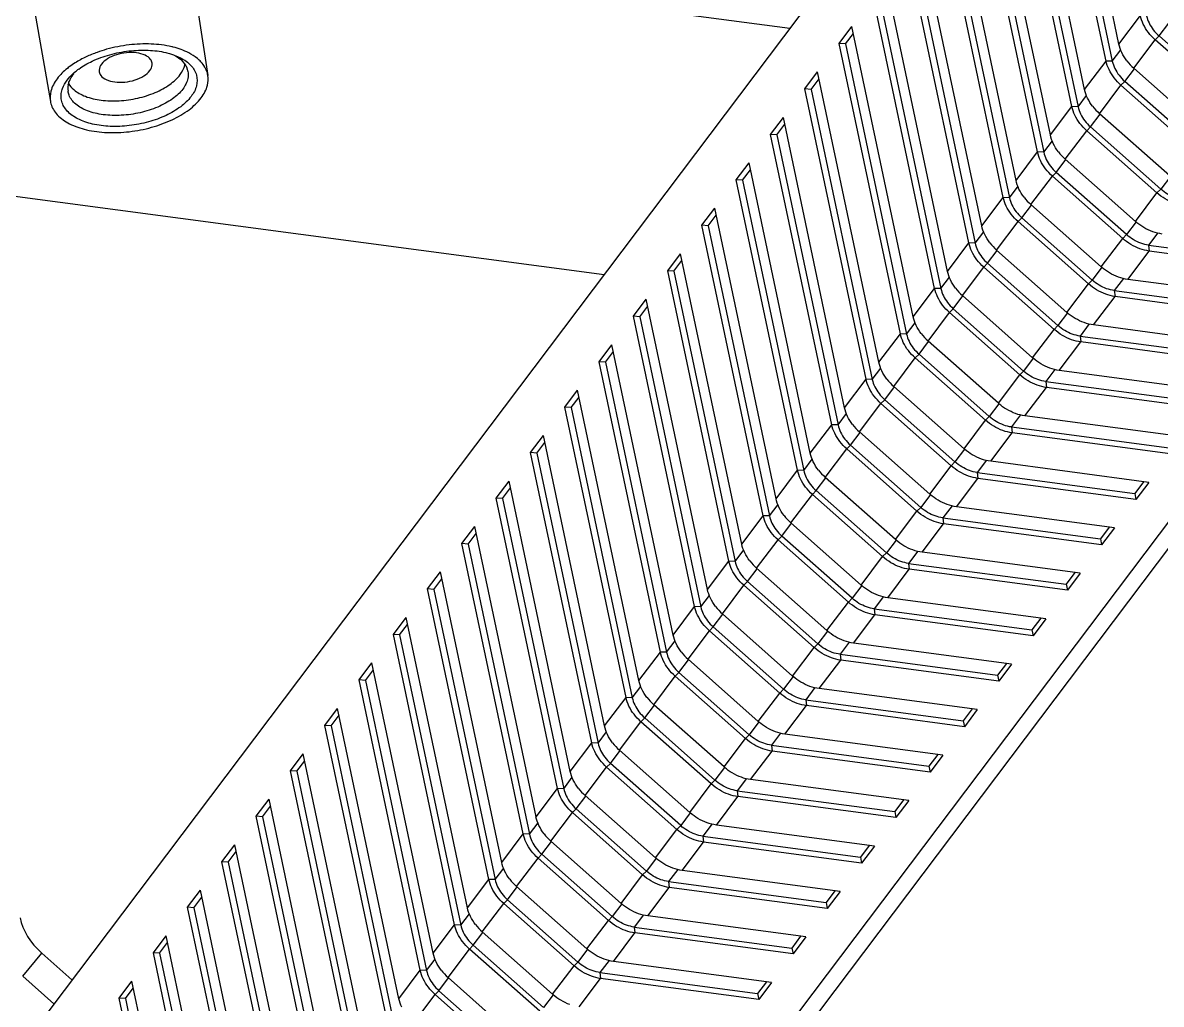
# Model space of a CAD drawing. Header units: millimetres. Extents: x 14343 to 15285, y -9166 to -7819.
# Drawn here: x 14850.8 to 14918.8, y -8929.8 to -8871.2 of the extents above; entities that cross this region are included whole.
import ezdxf

# ---------------------------------------------------------------- set-up
doc = ezdxf.new("R2010")
doc.units = ezdxf.units.MM

# ---------------------------------------------------------------- blocks, each defined once
blk = doc.blocks.new('u9')
at = {"color": 7, "linetype": 'Continuous'}
for p, q in [((-135.087, 368.577), (-58.924, 469.58)), ((-136.162, 368.72), (-60.236, 469.409)), ((-43.006, 436.613), (-46.657, 453.932)), ((-46.285, 453.917), (-42.63, 436.584)), ((-47.05, 452.902), (-43.396, 435.569)), ((-45.052, 433.9), (-48.703, 451.218)), ((-48.331, 451.204), (-44.677, 433.871)), ((-49.097, 450.189), (-45.442, 432.856)), ((-47.098, 431.186), (-50.75, 448.505)), ((-50.378, 448.49), (-46.723, 431.157)), ((-51.143, 447.475), (-47.488, 430.142)), ((-116.285, 334.091), (-31.587, 446.412)), ((-49.144, 428.472), (-52.796, 445.791)), ((-52.424, 445.776), (-48.769, 428.443)), ((-53.189, 444.762), (-49.534, 427.429)), ((-51.191, 425.759), (-54.842, 443.077)), ((-54.47, 443.063), (-50.815, 425.73)), ((-55.235, 442.048), (-51.581, 424.715)), ((-53.237, 423.045), (-56.888, 440.364)), ((-56.516, 440.349), (-52.862, 423.016)), ((-65.915, 439.855), (-61.722, 436.139)), ((-65.69, 440.081), (-61.497, 436.365)), ((-66.456, 439.066), (-62.263, 435.35)), ((-57.282, 439.334), (-53.627, 422.001)), ((-60.216, 438.064), (-61.497, 436.365)), ((-55.283, 420.332), (-58.935, 437.65)), ((-58.563, 437.636), (-54.908, 420.303)), ((-70.09, 437.106), (-71.371, 435.407)), ((-68.536, 436.378), (-67.961, 437.141)), ((-67.961, 437.141), (-63.768, 433.425)), ((-67.736, 437.367), (-63.544, 433.651)), ((-38.74, 436.927), (-36.884, 435.282)), ((-81.569, 435.646), (-80.804, 436.661)), ((-81.26, 435.605), (-80.732, 436.306)), ((-80.732, 436.306), (-80.804, 436.661)), ((-80.804, 436.661), (-71.371, 435.407)), ((-71.331, 435.055), (-80.732, 436.306)), ((-68.502, 436.352), (-69.783, 434.654)), ((-68.502, 436.352), (-64.309, 432.636)), ((-61.722, 436.139), (-61.497, 436.365)), ((-59.328, 436.621), (-60.609, 434.922)), ((-59.328, 436.621), (-55.673, 419.288)), ((-43.006, 436.613), (-43.482, 435.981)), ((-42.63, 436.584), (-43.396, 435.569)), ((-43.006, 436.613), (-42.63, 436.584)), ((-81.569, 435.646), (-72.136, 434.392)), ((-61.722, 436.139), (-62.297, 435.376)), ((-39.821, 435.493), (-38.015, 433.892)), ((-71.879, 434.328), (-71.331, 435.055)), ((-71.331, 435.055), (-71.371, 435.407)), ((-62.263, 435.35), (-63.544, 433.651)), ((-60.981, 434.937), (-61.494, 434.256)), ((-57.329, 417.618), (-60.981, 434.937)), ((-60.981, 434.937), (-60.609, 434.922)), ((-60.609, 434.922), (-56.954, 417.589)), ((-36.884, 435.282), (-38.015, 433.892)), ((-72.136, 434.392), (-73.417, 432.693)), ((-70.582, 433.665), (-70.007, 434.428)), ((-70.007, 434.428), (-69.783, 434.654)), ((-70.007, 434.428), (-65.814, 430.712)), ((-69.783, 434.654), (-65.59, 430.938)), ((-83.615, 432.933), (-82.85, 433.948)), ((-83.306, 432.892), (-82.778, 433.592)), ((-82.778, 433.592), (-82.85, 433.948)), ((-82.85, 433.948), (-73.417, 432.693)), ((-73.377, 432.342), (-82.778, 433.592)), ((-70.548, 433.639), (-71.829, 431.94)), ((-70.548, 433.639), (-66.355, 429.923)), ((-63.768, 433.425), (-63.544, 433.651)), ((-61.374, 433.907), (-62.655, 432.208)), ((-61.374, 433.907), (-57.719, 416.574)), ((-45.052, 433.9), (-45.529, 433.267)), ((-44.677, 433.871), (-45.442, 432.856)), ((-45.052, 433.9), (-44.677, 433.871)), ((-83.615, 432.933), (-74.183, 431.678)), ((-63.768, 433.425), (-64.343, 432.662)), ((-73.925, 431.615), (-73.377, 432.342)), ((-73.377, 432.342), (-73.417, 432.693)), ((-64.309, 432.636), (-65.59, 430.938)), ((-63.027, 432.223), (-63.54, 431.543)), ((-59.375, 414.904), (-63.027, 432.223)), ((-63.027, 432.223), (-62.655, 432.208)), ((-62.655, 432.208), (-59, 414.875)), ((-74.183, 431.678), (-75.464, 429.98)), ((-72.629, 430.951), (-72.053, 431.714)), ((-72.053, 431.714), (-71.829, 431.94)), ((-72.053, 431.714), (-67.86, 427.998)), ((-71.829, 431.94), (-67.636, 428.224)), ((-85.662, 430.219), (-84.896, 431.234)), ((-85.352, 430.178), (-84.824, 430.878)), ((-84.824, 430.878), (-84.896, 431.234)), ((-84.896, 431.234), (-75.464, 429.98)), ((-75.423, 429.628), (-84.824, 430.878)), ((-72.594, 430.925), (-73.875, 429.227)), ((-72.594, 430.925), (-68.401, 427.209)), ((-65.814, 430.712), (-65.59, 430.938)), ((-63.42, 431.194), (-64.701, 429.495)), ((-63.42, 431.194), (-59.766, 413.861)), ((-47.098, 431.186), (-47.575, 430.554)), ((-46.723, 431.157), (-47.488, 430.142)), ((-47.098, 431.186), (-46.723, 431.157)), ((-85.662, 430.219), (-76.229, 428.965)), ((-65.814, 430.712), (-66.389, 429.949)), ((-75.971, 428.901), (-75.423, 429.628)), ((-75.423, 429.628), (-75.464, 429.98)), ((-66.355, 429.923), (-67.636, 428.224)), ((-65.073, 429.509), (-65.586, 428.829)), ((-61.422, 412.191), (-65.073, 429.509)), ((-65.073, 429.509), (-64.701, 429.495)), ((-64.701, 429.495), (-61.047, 412.162)), ((-76.229, 428.965), (-77.51, 427.266)), ((-74.675, 428.238), (-74.099, 429.001)), ((-74.099, 429.001), (-73.875, 429.227)), ((-74.099, 429.001), (-69.907, 425.284)), ((-73.875, 429.227), (-69.682, 425.51)), ((-87.708, 427.506), (-86.943, 428.52)), ((-87.399, 427.464), (-86.871, 428.165)), ((-86.871, 428.165), (-86.943, 428.52)), ((-86.943, 428.52), (-77.51, 427.266)), ((-77.469, 426.914), (-86.871, 428.165)), ((-74.64, 428.212), (-75.921, 426.513)), ((-74.64, 428.212), (-70.448, 424.496)), ((-67.86, 427.998), (-67.636, 428.224)), ((-65.466, 428.48), (-66.747, 426.781)), ((-65.466, 428.48), (-61.812, 411.147)), ((-49.144, 428.472), (-49.621, 427.84)), ((-48.769, 428.443), (-49.534, 427.429)), ((-49.144, 428.472), (-48.769, 428.443)), ((-87.708, 427.506), (-78.275, 426.251)), ((-67.86, 427.998), (-68.436, 427.235)), ((-78.017, 426.188), (-77.469, 426.914)), ((-77.469, 426.914), (-77.51, 427.266)), ((-68.401, 427.209), (-69.682, 425.51)), ((-67.12, 426.796), (-67.632, 426.116)), ((-63.468, 409.477), (-67.12, 426.796)), ((-67.12, 426.796), (-66.747, 426.781)), ((-66.747, 426.781), (-63.093, 409.448)), ((-78.275, 426.251), (-79.556, 424.552)), ((-76.721, 425.524), (-76.146, 426.287)), ((-76.146, 426.287), (-75.921, 426.513)), ((-76.146, 426.287), (-71.953, 422.571)), ((-75.921, 426.513), (-71.729, 422.797)), ((-89.754, 424.792), (-88.989, 425.807)), ((-89.445, 424.751), (-88.917, 425.451)), ((-88.917, 425.451), (-88.989, 425.807)), ((-88.989, 425.807), (-79.556, 424.552)), ((-79.516, 424.201), (-88.917, 425.451)), ((-76.687, 425.498), (-77.968, 423.799)), ((-76.687, 425.498), (-72.494, 421.782)), ((-69.907, 425.284), (-69.682, 425.51)), ((-67.513, 425.766), (-68.794, 424.068)), ((-67.513, 425.766), (-63.858, 408.433)), ((-51.191, 425.759), (-51.667, 425.126)), ((-50.815, 425.73), (-51.581, 424.715)), ((-51.191, 425.759), (-50.815, 425.73)), ((-89.754, 424.792), (-80.321, 423.538)), ((-69.907, 425.284), (-70.482, 424.521)), ((-80.064, 423.474), (-79.516, 424.201)), ((-79.516, 424.201), (-79.556, 424.552)), ((-70.448, 424.496), (-71.729, 422.797)), ((-69.166, 424.082), (-69.679, 423.402)), ((-65.514, 406.764), (-69.166, 424.082)), ((-69.166, 424.082), (-68.794, 424.068)), ((-68.794, 424.068), (-65.139, 406.735)), ((-80.321, 423.538), (-81.602, 421.839)), ((-78.767, 422.81), (-78.192, 423.573)), ((-78.192, 423.573), (-77.968, 423.799)), ((-78.192, 423.573), (-73.999, 419.857)), ((-77.968, 423.799), (-73.775, 420.083)), ((-91.8, 422.078), (-91.035, 423.093)), ((-91.491, 422.037), (-90.963, 422.738)), ((-90.963, 422.738), (-91.035, 423.093)), ((-91.035, 423.093), (-81.602, 421.839)), ((-81.562, 421.487), (-90.963, 422.738)), ((-78.733, 422.784), (-80.014, 421.086)), ((-78.733, 422.784), (-74.54, 419.068)), ((-71.953, 422.571), (-71.729, 422.797)), ((-69.559, 423.053), (-70.84, 421.354)), ((-69.559, 423.053), (-65.904, 405.72)), ((-53.237, 423.045), (-53.714, 422.413)), ((-52.862, 423.016), (-53.627, 422.001)), ((-53.237, 423.045), (-52.862, 423.016)), ((-91.8, 422.078), (-82.368, 420.824)), ((-71.953, 422.571), (-72.528, 421.808)), ((-82.11, 420.76), (-81.562, 421.487)), ((-81.562, 421.487), (-81.602, 421.839)), ((-72.494, 421.782), (-73.775, 420.083)), ((-71.212, 421.369), (-71.725, 420.688)), ((-67.56, 404.05), (-71.212, 421.369)), ((-71.212, 421.369), (-70.84, 421.354)), ((-70.84, 421.354), (-67.185, 404.021)), ((-82.368, 420.824), (-83.648, 419.125)), ((-80.813, 420.097), (-80.238, 420.86)), ((-80.238, 420.86), (-80.014, 421.086)), ((-80.238, 420.86), (-76.045, 417.144)), ((-80.014, 421.086), (-75.821, 417.37)), ((-93.847, 419.365), (-93.081, 420.38)), ((-93.537, 419.324), (-93.009, 420.024)), ((-93.009, 420.024), (-93.081, 420.38)), ((-93.081, 420.38), (-83.648, 419.125)), ((-83.608, 418.774), (-93.009, 420.024)), ((-80.779, 420.071), (-82.06, 418.372)), ((-80.779, 420.071), (-76.586, 416.355)), ((-73.999, 419.857), (-73.775, 420.083)), ((-71.605, 420.339), (-72.886, 418.64)), ((-71.605, 420.339), (-67.95, 403.006)), ((-55.283, 420.332), (-55.76, 419.699)), ((-54.908, 420.303), (-55.673, 419.288)), ((-55.283, 420.332), (-54.908, 420.303)), ((-93.847, 419.365), (-84.414, 418.11)), ((-73.999, 419.857), (-74.574, 419.094)), ((-84.156, 418.047), (-83.608, 418.774)), ((-83.608, 418.774), (-83.648, 419.125)), ((-74.54, 419.068), (-75.821, 417.37)), ((-73.258, 418.655), (-73.771, 417.975)), ((-69.607, 401.336), (-73.258, 418.655)), ((-73.258, 418.655), (-72.886, 418.64)), ((-72.886, 418.64), (-69.231, 401.307)), ((-84.414, 418.11), (-85.695, 416.412)), ((-82.86, 417.383), (-82.284, 418.146)), ((-82.284, 418.146), (-82.06, 418.372)), ((-82.284, 418.146), (-78.091, 414.43)), ((-82.06, 418.372), (-77.867, 414.656)), ((-95.893, 416.651), (-95.127, 417.666)), ((-95.584, 416.61), (-95.055, 417.31)), ((-95.055, 417.31), (-95.127, 417.666)), ((-95.127, 417.666), (-85.695, 416.412)), ((-85.654, 416.06), (-95.055, 417.31)), ((-82.825, 417.357), (-84.106, 415.659)), ((-82.825, 417.357), (-78.633, 413.641)), ((-76.045, 417.144), (-75.821, 417.37)), ((-73.651, 417.626), (-74.932, 415.927)), ((-73.651, 417.626), (-69.997, 400.293)), ((-57.329, 417.618), (-57.806, 416.986)), ((-56.954, 417.589), (-57.719, 416.574)), ((-57.329, 417.618), (-56.954, 417.589)), ((-95.893, 416.651), (-86.46, 415.397)), ((-76.045, 417.144), (-76.621, 416.381)), ((-86.202, 415.333), (-85.654, 416.06)), ((-85.654, 416.06), (-85.695, 416.412)), ((-76.586, 416.355), (-77.867, 414.656)), ((-75.304, 415.941), (-75.817, 415.261)), ((-71.653, 398.623), (-75.304, 415.941)), ((-75.304, 415.941), (-74.932, 415.927)), ((-74.932, 415.927), (-71.278, 398.594)), ((-86.46, 415.397), (-87.741, 413.698)), ((-84.906, 414.67), (-84.331, 415.433)), ((-84.331, 415.433), (-84.106, 415.659)), ((-84.331, 415.433), (-80.138, 411.716)), ((-84.106, 415.659), (-79.913, 411.942)), ((-97.939, 413.938), (-97.174, 414.952)), ((-97.63, 413.896), (-97.102, 414.597)), ((-97.102, 414.597), (-97.174, 414.952)), ((-97.174, 414.952), (-87.741, 413.698)), ((-87.7, 413.346), (-97.102, 414.597)), ((-84.872, 414.644), (-86.153, 412.945)), ((-84.872, 414.644), (-80.679, 410.928)), ((-78.091, 414.43), (-78.667, 413.667)), ((-78.091, 414.43), (-77.867, 414.656)), ((-75.698, 414.912), (-76.979, 413.213)), ((-75.698, 414.912), (-72.043, 397.579)), ((-59.375, 414.904), (-59.852, 414.272)), ((-59, 414.875), (-59.766, 413.861)), ((-59.375, 414.904), (-59, 414.875)), ((-97.939, 413.938), (-88.506, 412.683)), ((-88.249, 412.62), (-87.7, 413.346)), ((-87.7, 413.346), (-87.741, 413.698)), ((-78.633, 413.641), (-79.913, 411.942)), ((-77.351, 413.228), (-77.863, 412.548)), ((-73.699, 395.909), (-77.351, 413.228)), ((-77.351, 413.228), (-76.979, 413.213)), ((-76.979, 413.213), (-73.324, 395.88)), ((-88.506, 412.683), (-89.787, 410.984)), ((-86.952, 411.956), (-86.377, 412.719)), ((-86.377, 412.719), (-86.153, 412.945)), ((-86.377, 412.719), (-82.184, 409.003)), ((-86.153, 412.945), (-81.96, 409.229)), ((-99.985, 411.224), (-99.22, 412.239)), ((-99.676, 411.183), (-99.148, 411.883)), ((-99.148, 411.883), (-99.22, 412.239)), ((-99.22, 412.239), (-89.787, 410.984)), ((-89.747, 410.633), (-99.148, 411.883)), ((-86.918, 411.93), (-88.199, 410.231)), ((-86.918, 411.93), (-82.725, 408.214)), ((-80.138, 411.716), (-80.713, 410.953)), ((-80.138, 411.716), (-79.913, 411.942)), ((-77.744, 412.198), (-79.025, 410.5)), ((-77.744, 412.198), (-74.089, 394.865)), ((-61.422, 412.191), (-61.899, 411.558)), ((-61.047, 412.162), (-61.812, 411.147)), ((-61.422, 412.191), (-61.047, 412.162)), ((-99.985, 411.224), (-90.552, 409.97)), ((-90.295, 409.906), (-89.747, 410.633)), ((-89.747, 410.633), (-89.787, 410.984)), ((-80.679, 410.928), (-81.96, 409.229)), ((-79.397, 410.514), (-79.91, 409.834)), ((-75.745, 393.196), (-79.397, 410.514)), ((-79.397, 410.514), (-79.025, 410.5)), ((-79.025, 410.5), (-75.37, 393.167)), ((-90.552, 409.97), (-91.833, 408.271)), ((-88.998, 409.242), (-88.423, 410.005)), ((-88.423, 410.005), (-88.199, 410.231)), ((-88.423, 410.005), (-84.23, 406.289)), ((-88.199, 410.231), (-84.006, 406.515)), ((-102.031, 408.51), (-101.266, 409.525)), ((-101.722, 408.469), (-101.194, 409.17)), ((-101.194, 409.17), (-101.266, 409.525)), ((-101.266, 409.525), (-91.833, 408.271)), ((-91.793, 407.919), (-101.194, 409.17)), ((-88.964, 409.217), (-90.245, 407.518)), ((-88.964, 409.217), (-84.771, 405.5)), ((-82.184, 409.003), (-82.759, 408.24)), ((-82.184, 409.003), (-81.96, 409.229)), ((-79.79, 409.485), (-81.071, 407.786)), ((-79.79, 409.485), (-76.135, 392.152)), ((-63.468, 409.477), (-63.945, 408.845)), ((-63.093, 409.448), (-63.858, 408.433)), ((-63.468, 409.477), (-63.093, 409.448)), ((-102.031, 408.51), (-92.599, 407.256)), ((-92.341, 407.192), (-91.793, 407.919)), ((-91.793, 407.919), (-91.833, 408.271)), ((-82.725, 408.214), (-84.006, 406.515)), ((-81.443, 407.801), (-81.956, 407.12)), ((-77.792, 390.482), (-81.443, 407.801)), ((-81.443, 407.801), (-81.071, 407.786)), ((-81.071, 407.786), (-77.416, 390.453)), ((-92.599, 407.256), (-93.88, 405.557)), ((-91.045, 406.529), (-90.469, 407.292)), ((-90.469, 407.292), (-90.245, 407.518)), ((-90.469, 407.292), (-86.276, 403.576)), ((-90.245, 407.518), (-86.052, 403.802)), ((-104.078, 405.797), (-103.312, 406.812)), ((-103.768, 405.756), (-103.24, 406.456)), ((-103.24, 406.456), (-103.312, 406.812)), ((-103.312, 406.812), (-93.88, 405.557)), ((-93.839, 405.206), (-103.24, 406.456)), ((-91.01, 406.503), (-92.291, 404.804)), ((-91.01, 406.503), (-86.817, 402.787)), ((-84.23, 406.289), (-84.806, 405.526)), ((-84.23, 406.289), (-84.006, 406.515)), ((-81.836, 406.771), (-83.117, 405.072)), ((-81.836, 406.771), (-78.182, 389.438)), ((-65.514, 406.764), (-65.991, 406.131)), ((-65.139, 406.735), (-65.904, 405.72)), ((-65.514, 406.764), (-65.139, 406.735)), ((-104.078, 405.797), (-94.645, 404.542)), ((-94.387, 404.479), (-93.839, 405.206)), ((-93.839, 405.206), (-93.88, 405.557)), ((-84.771, 405.5), (-86.052, 403.802)), ((-83.489, 405.087), (-84.002, 404.407)), ((-79.838, 387.768), (-83.489, 405.087)), ((-83.489, 405.087), (-83.117, 405.072)), ((-83.117, 405.072), (-79.463, 387.739)), ((-94.645, 404.542), (-95.926, 402.844)), ((-93.091, 403.815), (-92.515, 404.578)), ((-92.515, 404.578), (-92.291, 404.804)), ((-92.515, 404.578), (-88.323, 400.862)), ((-92.291, 404.804), (-88.098, 401.088)), ((-105.359, 404.098), (-95.926, 402.844)), ((-95.885, 402.492), (-105.287, 403.742)), ((-93.057, 403.789), (-94.337, 402.091)), ((-93.057, 403.789), (-88.864, 400.073)), ((-86.276, 403.576), (-86.852, 402.813)), ((-86.276, 403.576), (-86.052, 403.802)), ((-83.883, 404.058), (-85.164, 402.359)), ((-83.883, 404.058), (-80.228, 386.725)), ((-67.56, 404.05), (-68.037, 403.418)), ((-67.185, 404.021), (-67.95, 403.006)), ((-67.56, 404.05), (-67.185, 404.021)), ((-106.124, 403.083), (-96.691, 401.829)), ((-96.433, 401.765), (-95.885, 402.492)), ((-95.885, 402.492), (-95.926, 402.844)), ((-86.817, 402.787), (-88.098, 401.088)), ((-85.536, 402.373), (-86.048, 401.693)), ((-81.884, 385.055), (-85.536, 402.373)), ((-85.536, 402.373), (-85.164, 402.359)), ((-85.164, 402.359), (-81.509, 385.026)), ((-96.691, 401.829), (-97.972, 400.13)), ((-95.137, 401.102), (-94.562, 401.865)), ((-94.562, 401.865), (-94.337, 402.091)), ((-94.562, 401.865), (-90.369, 398.148)), ((-94.337, 402.091), (-90.145, 398.374)), ((-107.405, 401.384), (-97.972, 400.13)), ((-97.932, 399.778), (-107.333, 401.029)), ((-95.103, 401.076), (-96.384, 399.377)), ((-95.103, 401.076), (-90.91, 397.36)), ((-88.323, 400.862), (-88.898, 400.099)), ((-88.323, 400.862), (-88.098, 401.088)), ((-85.929, 401.344), (-87.21, 399.645)), ((-85.929, 401.344), (-82.274, 384.011)), ((-69.607, 401.336), (-70.083, 400.704)), ((-69.231, 401.307), (-69.997, 400.293)), ((-69.607, 401.336), (-69.231, 401.307)), ((-108.17, 400.37), (-98.737, 399.115)), ((-98.48, 399.052), (-97.932, 399.778)), ((-97.932, 399.778), (-97.972, 400.13)), ((-88.864, 400.073), (-90.145, 398.374)), ((-87.582, 399.66), (-88.095, 398.98)), ((-83.93, 382.341), (-87.582, 399.66)), ((-87.582, 399.66), (-87.21, 399.645)), ((-87.21, 399.645), (-83.555, 382.312)), ((-98.737, 399.115), (-100.018, 397.416)), ((-97.183, 398.388), (-96.608, 399.151)), ((-96.608, 399.151), (-96.384, 399.377)), ((-96.608, 399.151), (-92.415, 395.435)), ((-96.384, 399.377), (-92.191, 395.661)), ((-109.451, 398.671), (-100.018, 397.416)), ((-99.978, 397.065), (-109.379, 398.315)), ((-97.149, 398.362), (-98.43, 396.663)), ((-97.149, 398.362), (-92.956, 394.646)), ((-90.369, 398.148), (-90.944, 397.385)), ((-90.369, 398.148), (-90.145, 398.374)), ((-87.975, 398.63), (-89.256, 396.932)), ((-87.975, 398.63), (-84.32, 381.297)), ((-71.653, 398.623), (-72.13, 397.99)), ((-71.278, 398.594), (-72.043, 397.579)), ((-71.653, 398.623), (-71.278, 398.594)), ((-110.216, 397.656), (-100.784, 396.402)), ((-100.526, 396.338), (-99.978, 397.065)), ((-99.978, 397.065), (-100.018, 397.416)), ((-90.91, 397.36), (-92.191, 395.661)), ((-89.628, 396.946), (-90.141, 396.266)), ((-85.976, 379.628), (-89.628, 396.946)), ((-89.628, 396.946), (-89.256, 396.932)), ((-89.256, 396.932), (-85.601, 379.599)), ((-100.784, 396.402), (-102.065, 394.703)), ((-99.23, 395.674), (-98.654, 396.437)), ((-98.654, 396.437), (-98.43, 396.663)), ((-98.654, 396.437), (-94.461, 392.721)), ((-98.43, 396.663), (-94.237, 392.947)), ((-111.497, 395.957), (-102.065, 394.703)), ((-102.024, 394.351), (-111.425, 395.602)), ((-99.195, 395.649), (-100.476, 393.95)), ((-99.195, 395.649), (-95.002, 391.932)), ((-92.415, 395.435), (-92.99, 394.672)), ((-92.415, 395.435), (-92.191, 395.661)), ((-90.021, 395.917), (-91.302, 394.218)), ((-90.021, 395.917), (-86.367, 378.584)), ((-73.699, 395.909), (-74.176, 395.277)), ((-73.324, 395.88), (-74.089, 394.865)), ((-73.699, 395.909), (-73.324, 395.88)), ((-112.263, 394.942), (-102.83, 393.688)), ((-102.572, 393.625), (-102.024, 394.351)), ((-102.024, 394.351), (-102.065, 394.703)), ((-92.956, 394.646), (-94.237, 392.947)), ((-91.674, 394.233), (-92.187, 393.552)), ((-88.023, 376.914), (-91.674, 394.233)), ((-91.674, 394.233), (-91.302, 394.218)), ((-91.302, 394.218), (-87.648, 376.885)), ((-102.83, 393.688), (-104.111, 391.989)), ((-101.276, 392.961), (-100.7, 393.724)), ((-100.7, 393.724), (-100.476, 393.95)), ((-100.7, 393.724), (-96.508, 390.008)), ((-100.476, 393.95), (-96.283, 390.234)), ((-34.749, 388.488), (-71.573, 393.386)), ((-113.544, 393.244), (-104.111, 391.989)), ((-104.07, 391.638), (-113.472, 392.888)), ((-101.241, 392.935), (-102.522, 391.236)), ((-101.241, 392.935), (-97.049, 389.219)), ((-94.461, 392.721), (-95.037, 391.958)), ((-94.461, 392.721), (-94.237, 392.947)), ((-92.067, 393.203), (-93.348, 391.505)), ((-92.067, 393.203), (-88.413, 375.87)), ((-75.745, 393.196), (-76.222, 392.563)), ((-75.37, 393.167), (-76.135, 392.152)), ((-75.745, 393.196), (-75.37, 393.167)), ((-104.618, 390.911), (-104.07, 391.638)), ((-104.07, 391.638), (-104.111, 391.989)), ((-95.002, 391.932), (-96.283, 390.234)), ((-93.72, 391.519), (-94.233, 390.839)), ((-90.069, 374.2), (-93.72, 391.519)), ((-93.72, 391.519), (-93.348, 391.505)), ((-93.348, 391.505), (-89.694, 374.171)), ((-103.322, 390.247), (-102.747, 391.01)), ((-102.747, 391.01), (-102.522, 391.236)), ((-102.747, 391.01), (-98.554, 387.294)), ((-102.522, 391.236), (-98.33, 387.52)), ((-103.288, 390.221), (-104.569, 388.523)), ((-103.288, 390.221), (-99.095, 386.505)), ((-96.508, 390.008), (-97.083, 389.245)), ((-96.508, 390.008), (-96.283, 390.234)), ((-94.114, 390.49), (-95.395, 388.791)), ((-94.114, 390.49), (-90.459, 373.157)), ((-77.792, 390.482), (-78.268, 389.85)), ((-77.416, 390.453), (-78.182, 389.438)), ((-77.792, 390.482), (-77.416, 390.453)), ((-97.049, 389.219), (-98.33, 387.52)), ((-95.767, 388.805), (-96.28, 388.125)), ((-92.115, 371.487), (-95.767, 388.805)), ((-95.767, 388.805), (-95.395, 388.791)), ((-95.395, 388.791), (-91.74, 371.458)), ((-105.368, 387.534), (-104.793, 388.297)), ((-104.793, 388.297), (-104.569, 388.523)), ((-104.793, 388.297), (-100.6, 384.58)), ((-104.569, 388.523), (-100.376, 384.806)), ((-105.334, 387.508), (-101.141, 383.792)), ((-98.554, 387.294), (-99.129, 386.531)), ((-98.554, 387.294), (-98.33, 387.52)), ((-96.16, 387.776), (-97.441, 386.077)), ((-96.16, 387.776), (-92.505, 370.443)), ((-79.838, 387.768), (-80.315, 387.136)), ((-79.463, 387.739), (-80.228, 386.725)), ((-79.838, 387.768), (-79.463, 387.739)), ((-99.095, 386.505), (-100.376, 384.806)), ((-97.813, 386.092), (-98.326, 385.412)), ((-94.161, 368.773), (-97.813, 386.092)), ((-97.813, 386.092), (-97.441, 386.077)), ((-97.441, 386.077), (-93.786, 368.744)), ((-106.839, 385.583), (-102.646, 381.867)), ((-106.615, 385.809), (-102.422, 382.093)), ((-107.38, 384.794), (-103.187, 381.078)), ((-100.6, 384.58), (-101.175, 383.817)), ((-100.6, 384.58), (-100.376, 384.806)), ((-98.206, 385.062), (-99.487, 383.364)), ((-98.206, 385.062), (-94.551, 367.729)), ((-81.884, 385.055), (-82.361, 384.422)), ((-81.509, 385.026), (-82.274, 384.011)), ((-81.884, 385.055), (-81.509, 385.026)), ((-101.141, 383.792), (-102.422, 382.093)), ((-99.859, 383.378), (-100.372, 382.698)), ((-96.208, 366.06), (-99.859, 383.378)), ((-99.859, 383.378), (-99.487, 383.364)), ((-99.487, 383.364), (-95.832, 366.031)), ((-108.885, 382.869), (-104.692, 379.153)), ((-108.661, 383.095), (-104.468, 379.379)), ((-37.604, 377.761), (-38.535, 383.065)), ((-102.646, 381.867), (-103.222, 381.104)), ((-102.646, 381.867), (-102.422, 382.093)), ((-100.252, 382.349), (-101.533, 380.65)), ((-100.252, 382.349), (-96.598, 365.016)), ((-83.93, 382.341), (-84.407, 381.709)), ((-83.555, 382.312), (-84.32, 381.297)), ((-83.93, 382.341), (-83.555, 382.312)), ((-45.563, 366.141), (-47.933, 381.516)), ((-103.187, 381.078), (-104.468, 379.379)), ((-101.905, 380.665), (-102.418, 379.984)), ((-98.254, 363.346), (-101.905, 380.665)), ((-101.905, 380.665), (-101.533, 380.65)), ((-101.533, 380.65), (-97.879, 363.317)), ((-104.692, 379.153), (-105.268, 378.39)), ((-104.692, 379.153), (-104.468, 379.379)), ((-102.299, 379.635), (-103.58, 377.937)), ((-102.299, 379.635), (-98.644, 362.302)), ((-85.976, 379.628), (-86.453, 378.995)), ((-85.601, 379.599), (-86.367, 378.584)), ((-85.976, 379.628), (-85.601, 379.599)), ((-46.763, 373.923), (-82.65, 378.695))]:
    blk.add_line(p, q, dxfattribs=at)
for centre, radius, start, end in [((-70.659, 433.919), 3.252, 48.44917, 49.27165), ((-64.346, 432.994), 3.145, 37.53753, 48.51178), ((-72.705, 431.205), 3.252, 48.44917, 49.27165), ((-66.393, 430.28), 3.145, 37.53753, 48.51178), ((-74.751, 428.492), 3.252, 48.44917, 49.27165), ((-68.439, 427.567), 3.145, 37.53753, 48.51178), ((-76.797, 425.778), 3.252, 48.44917, 49.27165), ((-70.485, 424.853), 3.145, 37.53753, 48.51178), ((-78.844, 423.064), 3.252, 48.44917, 49.27165), ((-72.531, 422.139), 3.145, 37.53753, 48.51178), ((-80.89, 420.351), 3.252, 48.44917, 49.27165), ((-74.578, 419.426), 3.145, 37.53753, 48.51178), ((-82.936, 417.637), 3.252, 48.44917, 49.27165), ((-76.624, 416.712), 3.145, 37.53753, 48.51178), ((-84.982, 414.924), 3.252, 48.44917, 49.27165), ((-78.67, 413.999), 3.145, 37.53753, 48.51178), ((-87.029, 412.21), 3.252, 48.44917, 49.27165), ((-80.716, 411.285), 3.145, 37.53753, 48.51178), ((-89.075, 409.496), 3.252, 48.44917, 49.27165), ((-82.762, 408.571), 3.145, 37.53753, 48.51178), ((-91.121, 406.783), 3.252, 48.44917, 49.27165), ((-84.809, 405.858), 3.145, 37.53753, 48.51178), ((-93.167, 404.069), 3.252, 48.44917, 49.27165), ((-86.855, 403.144), 3.145, 37.53753, 48.51178), ((-95.214, 401.356), 3.252, 48.44917, 49.27165), ((-88.901, 400.431), 3.145, 37.53753, 48.51178), ((-97.26, 398.642), 3.252, 48.44917, 49.27165), ((-90.947, 397.717), 3.145, 37.53753, 48.51178), ((-99.306, 395.928), 3.252, 48.44917, 49.27165), ((-92.994, 395.003), 3.145, 37.53753, 48.51178), ((-101.352, 393.215), 3.252, 48.44917, 49.27165), ((-95.04, 392.29), 3.145, 37.53753, 48.51178), ((-103.398, 390.501), 3.252, 48.44917, 49.27165), ((-97.086, 389.576), 3.145, 37.53753, 48.51178), ((-105.445, 387.788), 3.252, 48.44917, 49.27165), ((-99.132, 386.863), 3.145, 37.53753, 48.51178), ((-101.179, 384.149), 3.145, 37.53753, 48.51178), ((-103.225, 381.435), 3.145, 37.53753, 48.51178), ((-40.733, 382.293), 1.157, 349.25063, 7.29424), ((-45.69, 381.457), 1.066, 190.60759, 200.8621), ((-42.694, 384.548), 4.219, 305.81427, 306.98294), ((-41.657, 382.776), 2.206, 321.94579, 322.97946), ((-42.111, 383.837), 3.299, 312.19707, 312.88775), ((-105.271, 378.722), 3.145, 37.53753, 48.51178), ((-45.44, 380.621), 1.151, 166.39269, 169.20898), ((-45.126, 381.907), 1.792, 227.58986, 229.45368), ((-42.734, 385.09), 5.117, 302.19879, 306.94679), ((-42.452, 384.711), 4.645, 306.98096, 308.73055)]:
    blk.add_arc(centre, radius, start, end, dxfattribs=at)
blk.add_ellipse((-39.858, 432.081), major_axis=(2.8, -2.102), ratio=0.734116, start_param=0.697903, end_param=1.460384, dxfattribs=at)
for points, start_tangent, end_tangent in [([(-69.534, 436.969), (-68.993, 436.712), (-68.537, 436.383)], (0.941371, -0.337374), (0.75781, -0.652475)), ([(-59.503, 437.132), (-59.327, 436.621)], (0.430382, -0.902647), (0.206314, -0.978486)), ([(-61.497, 436.365), (-61.087, 435.925), (-60.784, 435.434), (-60.608, 434.922)], (0.748366, -0.663286), (0.206314, -0.978486)), ([(-60.981, 434.937), (-61.127, 435.363), (-61.38, 435.772), (-61.722, 436.139)], (-0.206314, 0.978486), (-0.748366, 0.663286)), ([(-71.371, 435.407), (-70.815, 435.27), (-70.274, 435.014), (-69.783, 434.654)], (0.991273, -0.131826), (0.748366, -0.663286)), ([(-71.331, 435.055), (-70.868, 434.941), (-70.417, 434.728), (-70.007, 434.428)], (0.991273, -0.131826), (0.748366, -0.663286)), ([(-61.852, 434.91), (-61.549, 434.419)], (0.608211, -0.793776), (0.430382, -0.902647)), ([(-72.136, 434.392), (-71.581, 434.255)], (0.991273, -0.131826), (0.941371, -0.337374)), ([(-71.581, 434.255), (-71.04, 433.999), (-70.583, 433.67)], (0.941371, -0.337374), (0.75781, -0.652475)), ([(-61.549, 434.419), (-61.374, 433.907)], (0.430382, -0.902647), (0.206314, -0.978486)), ([(-63.544, 433.651), (-63.133, 433.211), (-62.83, 432.72), (-62.655, 432.208)], (0.748366, -0.663286), (0.206314, -0.978486)), ([(-63.027, 432.223), (-63.173, 432.649), (-63.426, 433.059), (-63.768, 433.425)], (-0.206314, 0.978486), (-0.748366, 0.663286)), ([(-73.417, 432.693), (-72.862, 432.556), (-72.321, 432.3), (-71.829, 431.94)], (0.991273, -0.131826), (0.748366, -0.663286)), ([(-73.377, 432.342), (-72.914, 432.228), (-72.463, 432.014), (-72.053, 431.714)], (0.991273, -0.131826), (0.748366, -0.663286)), ([(-63.898, 432.197), (-63.596, 431.705)], (0.608211, -0.793776), (0.430382, -0.902647)), ([(-74.183, 431.678), (-73.627, 431.542)], (0.991273, -0.131826), (0.941371, -0.337374)), ([(-73.627, 431.542), (-73.086, 431.285), (-72.629, 430.956)], (0.941371, -0.337374), (0.75781, -0.652475)), ([(-63.596, 431.705), (-63.42, 431.194)], (0.430382, -0.902647), (0.206314, -0.978486)), ([(-65.59, 430.938), (-65.179, 430.498), (-64.877, 430.006), (-64.701, 429.495)], (0.748366, -0.663286), (0.206314, -0.978486)), ([(-65.073, 429.509), (-65.22, 429.936), (-65.472, 430.345), (-65.814, 430.712)], (-0.206314, 0.978486), (-0.748366, 0.663286)), ([(-75.464, 429.98), (-74.908, 429.843), (-74.367, 429.586), (-73.875, 429.227)], (0.991273, -0.131826), (0.748366, -0.663286)), ([(-75.423, 429.628), (-74.96, 429.514), (-74.509, 429.3), (-74.099, 429.001)], (0.991273, -0.131826), (0.748366, -0.663286)), ([(-65.945, 429.483), (-65.642, 428.991)], (0.608211, -0.793776), (0.430382, -0.902647)), ([(-76.229, 428.965), (-75.673, 428.828)], (0.991273, -0.131826), (0.941371, -0.337374)), ([(-75.673, 428.828), (-75.132, 428.571), (-74.676, 428.242)], (0.941371, -0.337374), (0.75781, -0.652475)), ([(-65.642, 428.991), (-65.466, 428.48)], (0.430382, -0.902647), (0.206314, -0.978486)), ([(-67.636, 428.224), (-67.226, 427.784), (-66.923, 427.293), (-66.747, 426.781)], (0.748366, -0.663286), (0.206314, -0.978486)), ([(-67.12, 426.796), (-67.266, 427.222), (-67.518, 427.632), (-67.86, 427.998)], (-0.206314, 0.978486), (-0.748366, 0.663286)), ([(-77.51, 427.266), (-76.954, 427.129), (-76.413, 426.873), (-75.921, 426.513)], (0.991273, -0.131826), (0.748366, -0.663286)), ([(-77.469, 426.914), (-77.006, 426.801), (-76.555, 426.587), (-76.146, 426.287)], (0.991273, -0.131826), (0.748366, -0.663286)), ([(-67.991, 426.769), (-67.688, 426.278)], (0.608211, -0.793776), (0.430382, -0.902647)), ([(-78.275, 426.251), (-77.719, 426.114)], (0.991273, -0.131826), (0.941371, -0.337374)), ([(-77.719, 426.114), (-77.178, 425.858), (-76.722, 425.529)], (0.941371, -0.337374), (0.75781, -0.652475)), ([(-67.688, 426.278), (-67.512, 425.766)], (0.430382, -0.902647), (0.206314, -0.978486)), ([(-69.682, 425.51), (-69.272, 425.071), (-68.969, 424.579), (-68.793, 424.068)], (0.748366, -0.663286), (0.206314, -0.978486)), ([(-69.166, 424.082), (-69.312, 424.508), (-69.565, 424.918), (-69.907, 425.284)], (-0.206314, 0.978486), (-0.748366, 0.663286)), ([(-79.556, 424.552), (-79, 424.416), (-78.459, 424.159), (-77.968, 423.799)], (0.991273, -0.131826), (0.748366, -0.663286)), ([(-79.516, 424.201), (-79.052, 424.087), (-78.602, 423.873), (-78.192, 423.573)], (0.991273, -0.131826), (0.748366, -0.663286)), ([(-70.037, 424.056), (-69.734, 423.564)], (0.608211, -0.793776), (0.430382, -0.902647)), ([(-80.321, 423.538), (-79.766, 423.401)], (0.991273, -0.131826), (0.941371, -0.337374)), ([(-79.766, 423.401), (-79.225, 423.144), (-78.768, 422.815)], (0.941371, -0.337374), (0.75781, -0.652475)), ([(-69.734, 423.564), (-69.559, 423.053)], (0.430382, -0.902647), (0.206314, -0.978486)), ([(-71.729, 422.797), (-71.318, 422.357), (-71.015, 421.866), (-70.84, 421.354)], (0.748366, -0.663286), (0.206314, -0.978486)), ([(-71.212, 421.369), (-71.358, 421.795), (-71.611, 422.204), (-71.953, 422.571)], (-0.206314, 0.978486), (-0.748366, 0.663286)), ([(-81.602, 421.839), (-81.047, 421.702), (-80.505, 421.446), (-80.014, 421.086)], (0.991273, -0.131826), (0.748366, -0.663286)), ([(-81.562, 421.487), (-81.099, 421.373), (-80.648, 421.16), (-80.238, 420.86)], (0.991273, -0.131826), (0.748366, -0.663286)), ([(-72.083, 421.342), (-71.781, 420.851)], (0.608211, -0.793776), (0.430382, -0.902647)), ([(-82.368, 420.824), (-81.812, 420.687)], (0.991273, -0.131826), (0.941371, -0.337374)), ([(-81.812, 420.687), (-81.271, 420.431), (-80.814, 420.102)], (0.941371, -0.337374), (0.75781, -0.652475)), ([(-71.781, 420.851), (-71.605, 420.339)], (0.430382, -0.902647), (0.206314, -0.978486)), ([(-73.775, 420.083), (-73.364, 419.643), (-73.061, 419.152), (-72.886, 418.64)], (0.748366, -0.663286), (0.206314, -0.978486)), ([(-73.258, 418.655), (-73.405, 419.081), (-73.657, 419.491), (-73.999, 419.857)], (-0.206314, 0.978486), (-0.748366, 0.663286)), ([(-83.648, 419.125), (-83.093, 418.988), (-82.552, 418.732), (-82.06, 418.372)], (0.991273, -0.131826), (0.748366, -0.663286)), ([(-83.608, 418.774), (-83.145, 418.66), (-82.694, 418.446), (-82.284, 418.146)], (0.991273, -0.131826), (0.748366, -0.663286)), ([(-74.13, 418.629), (-73.827, 418.137)], (0.608211, -0.793776), (0.430382, -0.902647)), ([(-84.414, 418.11), (-83.858, 417.974)], (0.991273, -0.131826), (0.941371, -0.337374)), ([(-83.858, 417.974), (-83.317, 417.717), (-82.861, 417.388)], (0.941371, -0.337374), (0.75781, -0.652475)), ([(-73.827, 418.137), (-73.651, 417.626)], (0.430382, -0.902647), (0.206314, -0.978486)), ([(-75.821, 417.37), (-75.411, 416.93), (-75.108, 416.438), (-74.932, 415.927)], (0.748366, -0.663286), (0.206314, -0.978486)), ([(-75.304, 415.941), (-75.451, 416.368), (-75.703, 416.777), (-76.045, 417.144)], (-0.206314, 0.978486), (-0.748366, 0.663286)), ([(-85.695, 416.412), (-85.139, 416.275), (-84.598, 416.018), (-84.106, 415.659)], (0.991273, -0.131826), (0.748366, -0.663286)), ([(-85.654, 416.06), (-85.191, 415.946), (-84.74, 415.732), (-84.331, 415.433)], (0.991273, -0.131826), (0.748366, -0.663286)), ([(-76.176, 415.915), (-75.873, 415.423)], (0.608211, -0.793776), (0.430382, -0.902647)), ([(-86.46, 415.397), (-85.904, 415.26)], (0.991273, -0.131826), (0.941371, -0.337374)), ([(-85.904, 415.26), (-85.363, 415.003), (-84.907, 414.674)], (0.941371, -0.337374), (0.75781, -0.652475)), ([(-75.873, 415.423), (-75.697, 414.912)], (0.430382, -0.902647), (0.206314, -0.978486)), ([(-77.351, 413.228), (-77.497, 413.654), (-77.749, 414.064), (-78.091, 414.43)], (-0.206314, 0.978486), (-0.748366, 0.663286)), ([(-77.867, 414.656), (-77.457, 414.216), (-77.154, 413.725), (-76.978, 413.213)], (0.748366, -0.663286), (0.206314, -0.978486)), ([(-87.741, 413.698), (-87.185, 413.561), (-86.644, 413.305), (-86.153, 412.945)], (0.991273, -0.131826), (0.748366, -0.663286)), ([(-87.7, 413.346), (-87.237, 413.233), (-86.786, 413.019), (-86.377, 412.719)], (0.991273, -0.131826), (0.748366, -0.663286)), ([(-78.222, 413.201), (-77.919, 412.71)], (0.608211, -0.793776), (0.430382, -0.902647)), ([(-88.506, 412.683), (-87.951, 412.546)], (0.991273, -0.131826), (0.941371, -0.337374)), ([(-87.951, 412.546), (-87.409, 412.29), (-86.953, 411.961)], (0.941371, -0.337374), (0.75781, -0.652475)), ([(-77.919, 412.71), (-77.744, 412.198)], (0.430382, -0.902647), (0.206314, -0.978486)), ([(-79.397, 410.514), (-79.543, 410.94), (-79.796, 411.35), (-80.138, 411.716)], (-0.206314, 0.978486), (-0.748366, 0.663286)), ([(-79.913, 411.942), (-79.503, 411.503), (-79.2, 411.011), (-79.024, 410.5)], (0.748366, -0.663286), (0.206314, -0.978486)), ([(-89.787, 410.984), (-89.231, 410.848), (-88.69, 410.591), (-88.199, 410.231)], (0.991273, -0.131826), (0.748366, -0.663286)), ([(-89.747, 410.633), (-89.284, 410.519), (-88.833, 410.305), (-88.423, 410.005)], (0.991273, -0.131826), (0.748366, -0.663286)), ([(-80.268, 410.488), (-79.965, 409.996)], (0.608211, -0.793776), (0.430382, -0.902647)), ([(-90.552, 409.97), (-89.997, 409.833)], (0.991273, -0.131826), (0.941371, -0.337374)), ([(-89.997, 409.833), (-89.456, 409.576), (-88.999, 409.247)], (0.941371, -0.337374), (0.75781, -0.652475)), ([(-79.965, 409.996), (-79.79, 409.485)], (0.430382, -0.902647), (0.206314, -0.978486)), ([(-81.443, 407.801), (-81.59, 408.227), (-81.842, 408.636), (-82.184, 409.003)], (-0.206314, 0.978486), (-0.748366, 0.663286)), ([(-81.96, 409.229), (-81.549, 408.789), (-81.246, 408.298), (-81.071, 407.786)], (0.748366, -0.663286), (0.206314, -0.978486)), ([(-91.833, 408.271), (-91.278, 408.134), (-90.737, 407.878), (-90.245, 407.518)], (0.991273, -0.131826), (0.748366, -0.663286)), ([(-91.793, 407.919), (-91.33, 407.805), (-90.879, 407.592), (-90.469, 407.292)], (0.991273, -0.131826), (0.748366, -0.663286)), ([(-82.315, 407.774), (-82.012, 407.283)], (0.608211, -0.793776), (0.430382, -0.902647)), ([(-92.599, 407.256), (-92.043, 407.119)], (0.991273, -0.131826), (0.941371, -0.337374)), ([(-92.043, 407.119), (-91.502, 406.863), (-91.045, 406.534)], (0.941371, -0.337374), (0.75781, -0.652475)), ([(-82.012, 407.283), (-81.836, 406.771)], (0.430382, -0.902647), (0.206314, -0.978486)), ([(-83.489, 405.087), (-83.636, 405.513), (-83.888, 405.923), (-84.23, 406.289)], (-0.206314, 0.978486), (-0.748366, 0.663286)), ([(-84.006, 406.515), (-83.595, 406.075), (-83.293, 405.584), (-83.117, 405.072)], (0.748366, -0.663286), (0.206314, -0.978486)), ([(-93.88, 405.557), (-93.324, 405.42), (-92.783, 405.164), (-92.291, 404.804)], (0.991273, -0.131826), (0.748366, -0.663286)), ([(-93.839, 405.206), (-93.376, 405.092), (-92.925, 404.878), (-92.515, 404.578)], (0.991273, -0.131826), (0.748366, -0.663286)), ([(-84.361, 405.061), (-84.058, 404.569)], (0.608211, -0.793776), (0.430382, -0.902647)), ([(-94.645, 404.542), (-94.089, 404.406)], (0.991273, -0.131826), (0.941371, -0.337374)), ([(-94.089, 404.406), (-93.548, 404.149), (-93.092, 403.82)], (0.941371, -0.337374), (0.75781, -0.652475)), ([(-84.058, 404.569), (-83.882, 404.058)], (0.430382, -0.902647), (0.206314, -0.978486)), ([(-85.536, 402.373), (-85.682, 402.8), (-85.934, 403.209), (-86.276, 403.576)], (-0.206314, 0.978486), (-0.748366, 0.663286)), ([(-86.052, 403.802), (-85.642, 403.362), (-85.339, 402.87), (-85.163, 402.359)], (0.748366, -0.663286), (0.206314, -0.978486)), ([(-95.926, 402.844), (-95.37, 402.707), (-94.829, 402.45), (-94.337, 402.091)], (0.991273, -0.131826), (0.748366, -0.663286)), ([(-95.885, 402.492), (-95.422, 402.378), (-94.971, 402.164), (-94.562, 401.865)], (0.991273, -0.131826), (0.748366, -0.663286)), ([(-86.407, 402.347), (-86.104, 401.856)], (0.608211, -0.793776), (0.430382, -0.902647)), ([(-96.691, 401.829), (-96.135, 401.692)], (0.991273, -0.131826), (0.941371, -0.337374)), ([(-96.135, 401.692), (-95.594, 401.435), (-95.138, 401.106)], (0.941371, -0.337374), (0.75781, -0.652475)), ([(-86.104, 401.856), (-85.928, 401.344)], (0.430382, -0.902647), (0.206314, -0.978486)), ([(-87.582, 399.66), (-87.728, 400.086), (-87.981, 400.496), (-88.323, 400.862)], (-0.206314, 0.978486), (-0.748366, 0.663286)), ([(-88.098, 401.088), (-87.688, 400.648), (-87.385, 400.157), (-87.209, 399.645)], (0.748366, -0.663286), (0.206314, -0.978486)), ([(-97.972, 400.13), (-97.416, 399.993), (-96.875, 399.737), (-96.384, 399.377)], (0.991273, -0.131826), (0.748366, -0.663286)), ([(-97.932, 399.778), (-97.469, 399.665), (-97.018, 399.451), (-96.608, 399.151)], (0.991273, -0.131826), (0.748366, -0.663286)), ([(-88.453, 399.633), (-88.15, 399.142)], (0.608211, -0.793776), (0.430382, -0.902647)), ([(-98.737, 399.115), (-98.182, 398.978)], (0.991273, -0.131826), (0.941371, -0.337374)), ([(-98.182, 398.978), (-97.641, 398.722), (-97.184, 398.393)], (0.941371, -0.337374), (0.75781, -0.652475)), ([(-88.15, 399.142), (-87.975, 398.63)], (0.430382, -0.902647), (0.206314, -0.978486)), ([(-89.628, 396.946), (-89.774, 397.372), (-90.027, 397.782), (-90.369, 398.148)], (-0.206314, 0.978486), (-0.748366, 0.663286)), ([(-90.145, 398.374), (-89.734, 397.935), (-89.431, 397.443), (-89.256, 396.932)], (0.748366, -0.663286), (0.206314, -0.978486)), ([(-100.018, 397.416), (-99.463, 397.28), (-98.922, 397.023), (-98.43, 396.663)], (0.991273, -0.131826), (0.748366, -0.663286)), ([(-99.978, 397.065), (-99.515, 396.951), (-99.064, 396.737), (-98.654, 396.437)], (0.991273, -0.131826), (0.748366, -0.663286)), ([(-90.499, 396.92), (-90.197, 396.428)], (0.608211, -0.793776), (0.430382, -0.902647)), ([(-100.784, 396.402), (-100.228, 396.265)], (0.991273, -0.131826), (0.941371, -0.337374)), ([(-100.228, 396.265), (-99.687, 396.008), (-99.23, 395.679)], (0.941371, -0.337374), (0.75781, -0.652475)), ([(-90.197, 396.428), (-90.021, 395.917)], (0.430382, -0.902647), (0.206314, -0.978486)), ([(-91.674, 394.233), (-91.821, 394.659), (-92.073, 395.068), (-92.415, 395.435)], (-0.206314, 0.978486), (-0.748366, 0.663286)), ([(-92.191, 395.661), (-91.78, 395.221), (-91.478, 394.73), (-91.302, 394.218)], (0.748366, -0.663286), (0.206314, -0.978486)), ([(-102.065, 394.703), (-101.509, 394.566), (-100.968, 394.31), (-100.476, 393.95)], (0.991273, -0.131826), (0.748366, -0.663286)), ([(-102.024, 394.351), (-101.561, 394.237), (-101.11, 394.024), (-100.7, 393.724)], (0.991273, -0.131826), (0.748366, -0.663286)), ([(-92.546, 394.206), (-92.243, 393.715)], (0.608211, -0.793776), (0.430382, -0.902647)), ([(-102.83, 393.688), (-102.274, 393.551)], (0.991273, -0.131826), (0.941371, -0.337374)), ([(-102.274, 393.551), (-101.733, 393.295), (-101.277, 392.966)], (0.941371, -0.337374), (0.75781, -0.652475)), ([(-92.243, 393.715), (-92.067, 393.203)], (0.430382, -0.902647), (0.206314, -0.978486)), ([(-93.72, 391.519), (-93.867, 391.945), (-94.119, 392.355), (-94.461, 392.721)], (-0.206314, 0.978486), (-0.748366, 0.663286)), ([(-94.237, 392.947), (-93.827, 392.507), (-93.524, 392.016), (-93.348, 391.504)], (0.748366, -0.663286), (0.206314, -0.978486)), ([(-104.111, 391.989), (-103.555, 391.852), (-103.014, 391.596), (-102.522, 391.236)], (0.991273, -0.131826), (0.748366, -0.663286)), ([(-104.07, 391.638), (-103.607, 391.524), (-103.156, 391.31), (-102.747, 391.01)], (0.991273, -0.131826), (0.748366, -0.663286)), ([(-94.592, 391.493), (-94.289, 391.001)], (0.608211, -0.793776), (0.430382, -0.902647)), ([(-104.876, 390.974), (-104.32, 390.838)], (0.991273, -0.131826), (0.941371, -0.337374)), ([(-104.32, 390.838), (-103.779, 390.581), (-103.323, 390.252)], (0.941371, -0.337374), (0.75781, -0.652475)), ([(-94.289, 391.001), (-94.113, 390.49)], (0.430382, -0.902647), (0.206314, -0.978486)), ([(-95.767, 388.805), (-95.913, 389.232), (-96.166, 389.641), (-96.508, 390.008)], (-0.206314, 0.978486), (-0.748366, 0.663286)), ([(-96.283, 390.234), (-95.873, 389.794), (-95.57, 389.302), (-95.394, 388.791)], (0.748366, -0.663286), (0.206314, -0.978486)), ([(-106.157, 389.276), (-105.601, 389.139), (-105.06, 388.882), (-104.569, 388.523)], (0.991273, -0.131826), (0.748366, -0.663286)), ([(-106.117, 388.924), (-105.653, 388.81), (-105.203, 388.596), (-104.793, 388.297)], (0.991273, -0.131826), (0.748366, -0.663286)), ([(-96.638, 388.779), (-96.335, 388.288)], (0.608211, -0.793776), (0.430382, -0.902647)), ([(-96.335, 388.288), (-96.16, 387.776)], (0.430382, -0.902647), (0.206314, -0.978486)), ([(-97.813, 386.092), (-97.959, 386.518), (-98.212, 386.928), (-98.554, 387.294)], (-0.206314, 0.978486), (-0.748366, 0.663286)), ([(-98.33, 387.52), (-97.919, 387.08), (-97.616, 386.589), (-97.441, 386.077)], (0.748366, -0.663286), (0.206314, -0.978486)), ([(-98.684, 386.065), (-98.382, 385.574)], (0.608211, -0.793776), (0.430382, -0.902647)), ([(-98.382, 385.574), (-98.206, 385.062)], (0.430382, -0.902647), (0.206314, -0.978486)), ([(-99.859, 383.378), (-100.006, 383.804), (-100.258, 384.214), (-100.6, 384.58)], (-0.206314, 0.978486), (-0.748366, 0.663286)), ([(-100.376, 384.806), (-99.965, 384.367), (-99.662, 383.875), (-99.487, 383.364)], (0.748366, -0.663286), (0.206314, -0.978486)), ([(-38.536, 383.066), (-38.564, 383.194), (-38.944, 383.854), (-39.677, 384.391), (-40.687, 384.752), (-41.918, 384.916), (-43.239, 384.865), (-44.575, 384.603), (-45.79, 384.155), (-46.806, 383.552), (-47.528, 382.847)], (-0.167454, 0.98588), (-0.602075, -0.79844)), ([(-46.93, 382.768), (-46.308, 383.375), (-45.436, 383.893), (-44.386, 384.28), (-43.242, 384.504), (-42.097, 384.548), (-41.045, 384.409), (-40.169, 384.096), (-39.542, 383.636), (-39.213, 383.065), (-39.211, 382.431), (-39.256, 382.28)], (0.602075, 0.79844), (-0.341715, -0.939804)), ([(-46.439, 382.318), (-45.82, 382.905), (-44.942, 383.392), (-43.889, 383.731), (-42.766, 383.889), (-41.683, 383.851), (-40.744, 383.62), (-40.043, 383.219), (-39.648, 382.688), (-39.586, 382.44)], (0.602075, 0.79844), (0.127706, -0.991812)), ([(-100.731, 383.352), (-100.428, 382.86)], (0.608211, -0.793776), (0.430382, -0.902647)), ([(-100.428, 382.86), (-100.252, 382.349)], (0.430382, -0.902647), (0.206314, -0.978486)), ([(-47.528, 382.847), (-47.903, 382.097), (-47.932, 381.515)], (-0.602075, -0.79844), (0.147034, -0.989131)), ([(-46.922, 380.916), (-47.25, 381.487), (-47.253, 382.121), (-46.93, 382.768)], (-0.676968, 0.736012), (0.602075, 0.79844)), ([(-39.926, 382.356), (-40.622, 382.754), (-41.553, 382.983), (-42.629, 383.021), (-43.743, 382.864), (-44.788, 382.527), (-45.66, 382.044), (-46.274, 381.461)], (-0.759813, 0.650142), (-0.602075, -0.79844)), ([(-38.936, 381.705), (-38.561, 382.455), (-38.536, 383.066)], (0.602075, 0.79844), (-0.167454, 0.98588)), ([(-101.905, 380.665), (-102.052, 381.091), (-102.304, 381.5), (-102.646, 381.867)], (-0.206314, 0.978486), (-0.748366, 0.663286)), ([(-102.422, 382.093), (-102.012, 381.653), (-101.709, 381.162), (-101.533, 380.65)], (0.748366, -0.663286), (0.206314, -0.978486)), ([(-46.738, 381.261), (-46.737, 381.688), (-46.439, 382.318)], (-0.185266, 0.982688), (0.602075, 0.79844)), ([(-41.451, 381.298), (-41.543, 381.507), (-41.869, 381.758), (-42.372, 381.897), (-42.974, 381.905), (-43.584, 381.779), (-44.109, 381.539), (-44.47, 381.221)], (-0.196813, 0.980441), (-0.602075, -0.79844)), ([(-39.614, 381.995), (-39.926, 382.356)], (-0.511064, 0.859543), (-0.759813, 0.650142)), ([(-39.664, 381.849), (-39.895, 381.448)], (-0.370039, -0.929016), (-0.602075, -0.79844)), ([(-39.597, 382.077), (-39.664, 381.849)], (-0.187067, -0.982347), (-0.370039, -0.929016)), ([(-39.256, 382.28), (-39.533, 381.784)], (-0.341715, -0.939804), (-0.602075, -0.79844)), ([(-47.932, 381.515), (-47.899, 381.358), (-47.52, 380.698), (-47.304, 380.495)], (0.147034, -0.989131), (0.77175, -0.635926)), ([(-46.274, 381.461), (-46.558, 380.891)], (-0.602075, -0.79844), (-0.235093, -0.971973)), ([(-44.47, 381.221), (-44.61, 380.874), (-44.605, 380.779)], (-0.602075, -0.79844), (0.158995, -0.987279)), ([(-41.583, 380.837), (-41.442, 381.184), (-41.451, 381.298)], (0.602075, 0.79844), (-0.196813, 0.980441)), ([(-39.895, 381.393), (-40.156, 381.177)], (-0.740822, -0.671701), (-0.798789, -0.601612)), ([(-39.533, 381.784), (-39.865, 381.419)], (-0.602075, -0.79844), (-0.732671, -0.680583)), ([(-39.546, 381.087), (-38.936, 381.705)], (0.779967, 0.625821), (0.602075, 0.79844)), ([(-102.777, 380.638), (-102.474, 380.147)], (0.608211, -0.793776), (0.430382, -0.902647)), ([(-47.304, 380.495), (-46.786, 380.161), (-45.85, 379.818)], (0.77175, -0.635926), (0.970178, -0.242394)), ([(-46.114, 380.371), (-46.295, 380.456), (-46.922, 380.916)], (-0.916163, 0.400806), (-0.676968, 0.736012)), ([(-46.335, 380.585), (-46.686, 381.078)], (-0.738254, 0.674522), (-0.357375, 0.933961)), ([(-45.881, 380.274), (-46.291, 380.546)], (-0.889328, 0.45727), (-0.759805, 0.650151)), ([(-40.225, 381.126), (-41.027, 380.659), (-42.078, 380.272), (-43.222, 380.048), (-44.366, 380.003), (-45.419, 380.143), (-45.707, 380.221)], (-0.810893, -0.585195), (-0.956337, 0.292268)), ([(-44.605, 380.779), (-44.51, 380.551), (-44.184, 380.3), (-43.681, 380.161), (-43.079, 380.153), (-42.469, 380.279), (-41.943, 380.519), (-41.583, 380.837)], (0.158995, -0.987279), (0.602075, 0.79844)), ([(-41.322, 380.129), (-40.674, 380.397), (-40.007, 380.76)], (0.941167, 0.337943), (0.845769, 0.533549)), ([(-102.474, 380.147), (-102.298, 379.635)], (0.430382, -0.902647), (0.206314, -0.978486)), ([(-45.707, 380.221), (-46.114, 380.371)], (-0.956337, 0.292268), (-0.916163, 0.400806)), ([(-45.85, 379.818), (-45.776, 379.8), (-44.545, 379.636), (-43.225, 379.687), (-41.888, 379.949), (-41.322, 380.129)], (0.970178, -0.242394), (0.941167, 0.337943)), ([(-103.952, 377.951), (-104.098, 378.377), (-104.35, 378.787), (-104.692, 379.153)], (-0.206314, 0.978486), (-0.748366, 0.663286)), ([(-104.468, 379.379), (-104.058, 378.939), (-103.755, 378.448), (-103.579, 377.936)], (0.748366, -0.663286), (0.206314, -0.978486))]:
    blk.add_spline(points, degree=3, dxfattribs=dict(at, start_tangent=start_tangent, end_tangent=end_tangent))

msp = doc.modelspace()

# ---------------------------------------------------------------- block references
at = {"rotation": 180}
msp.add_blockref('u9', (14813.948, -8492.81), dxfattribs=at)

doc.saveas('drawing.dxf')
